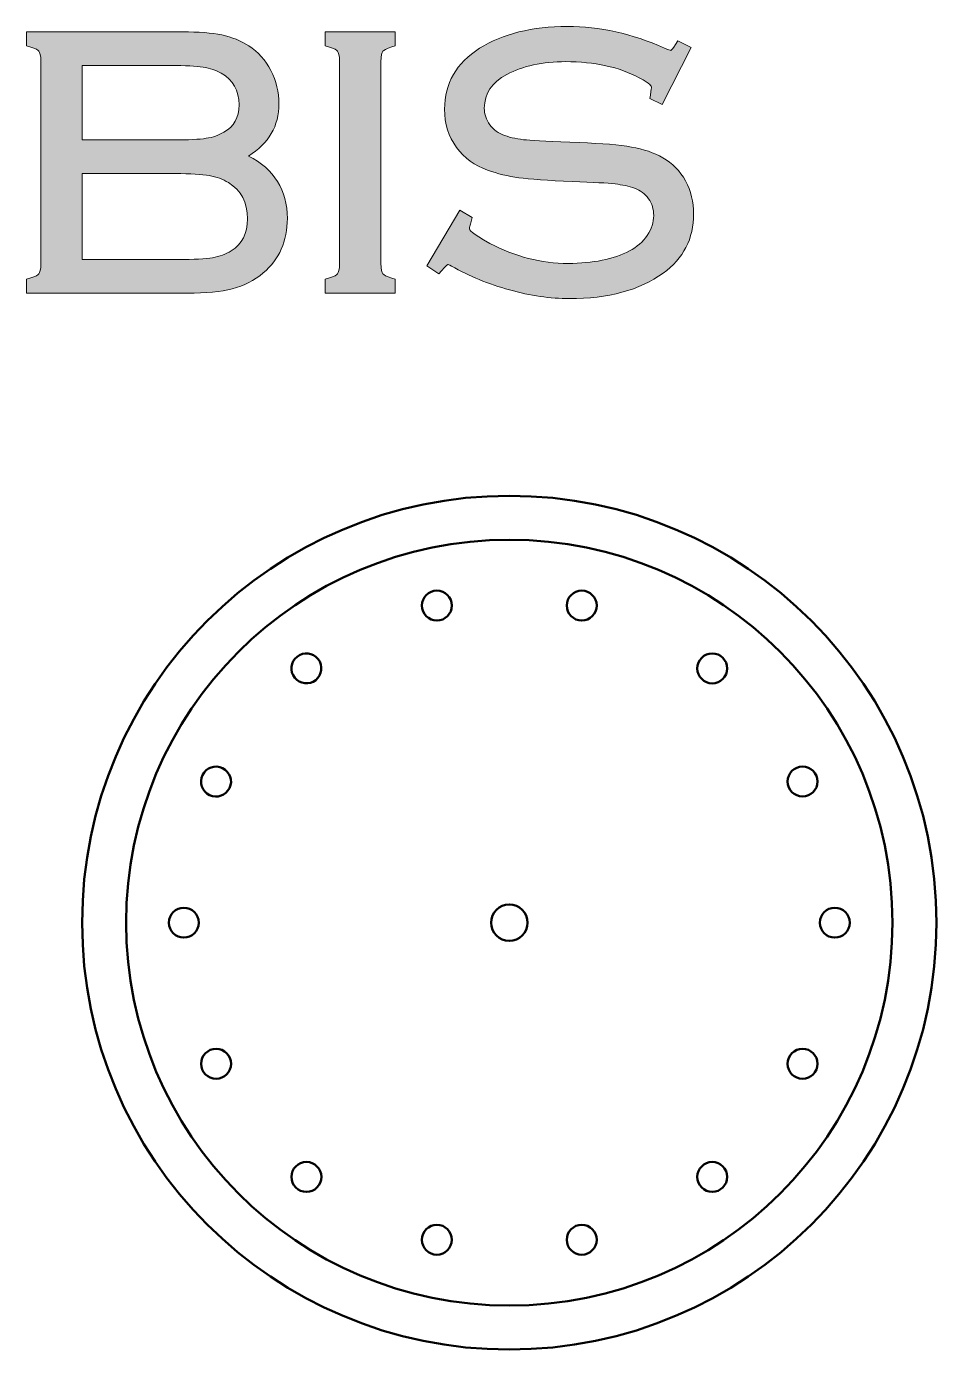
# Model space of a CAD drawing. Header units: inches. Extents: x 1117 to 1992, y -2324 to -585.
# Drawn here: x 1431.3 to 1481.3, y -1071.1 to -998.3 of the extents above; entities that cross this region are included whole.
import ezdxf

# ---------------------------------------------------------------- set-up
doc = ezdxf.new("R2010")
doc.units = ezdxf.units.IN
doc.header["$MEASUREMENT"] = 0
doc.layers.add('Layer 1', color=7, linetype='Continuous')

# ---------------------------------------------------------------- blocks, each defined once
blk = doc.blocks.new('block 184')
at = {"layer": 'Layer 1', "color": 18, "lineweight": 50, "true_color": 0x010101}
for points in [[(1434.312, -1047.633), (1434.312, -1060.611), (1444.833, -1071.133), (1457.812, -1071.133), (1470.79, -1071.133), (1481.312, -1060.611), (1481.312, -1047.633), (1481.312, -1034.654), (1470.79, -1024.133), (1457.812, -1024.133), (1444.833, -1024.133), (1434.312, -1034.654), (1434.312, -1047.633)], [(1458.812, -1047.633), (1458.812, -1048.184), (1458.363, -1048.633), (1457.811, -1048.633), (1457.26, -1048.633), (1456.811, -1048.184), (1456.811, -1047.633), (1456.811, -1047.081), (1457.26, -1046.632), (1457.811, -1046.632), (1458.364, -1046.632), (1458.812, -1047.08), (1458.812, -1047.633)]]:
    blk.add_open_spline(points, degree=3, knots=[0, 0, 0, 0, 1, 1, 1, 2, 2, 2, 3, 3, 3, 4, 4, 4, 4], dxfattribs=at)
at = {"layer": 'Layer 1', "color": 240, "lineweight": 50, "true_color": 0xec2227}
for points in [[(1457.812, -1026.554), (1469.453, -1026.554), (1478.89, -1035.991), (1478.89, -1047.633), (1478.89, -1059.274), (1469.453, -1068.711), (1457.812, -1068.711), (1446.17, -1068.711), (1436.733, -1059.274), (1436.733, -1047.633), (1436.733, -1035.991), (1446.17, -1026.554), (1457.812, -1026.554)], [(1453.828, -1029.354), (1454.282, -1029.354), (1454.651, -1029.723), (1454.651, -1030.177), (1454.651, -1030.632), (1454.282, -1031), (1453.828, -1031), (1453.373, -1031), (1453.005, -1030.632), (1453.005, -1030.177), (1453.005, -1029.723), (1453.373, -1029.354), (1453.828, -1029.354)], [(1461.796, -1029.354), (1462.25, -1029.354), (1462.618, -1029.723), (1462.618, -1030.177), (1462.618, -1030.632), (1462.25, -1031), (1461.796, -1031), (1461.341, -1031), (1460.972, -1030.632), (1460.972, -1030.177), (1460.972, -1029.723), (1461.341, -1029.354), (1461.796, -1029.354)], [(1446.136, -1032.991), (1446.491, -1032.707), (1447.01, -1032.765), (1447.292, -1033.121), (1447.576, -1033.477), (1447.517, -1033.994), (1447.162, -1034.278), (1446.806, -1034.561), (1446.289, -1034.503), (1446.005, -1034.147), (1445.722, -1033.792), (1445.78, -1033.274), (1446.136, -1032.991)], [(1468.975, -1032.812), (1469.429, -1032.812), (1469.798, -1033.18), (1469.798, -1033.635), (1469.798, -1034.089), (1469.429, -1034.458), (1468.975, -1034.458), (1468.521, -1034.458), (1468.152, -1034.089), (1468.152, -1033.635), (1468.152, -1033.18), (1468.521, -1032.812), (1468.975, -1032.812)], [(1440.939, -1039.507), (1441.137, -1039.098), (1441.628, -1038.925), (1442.037, -1039.123), (1442.447, -1039.321), (1442.619, -1039.812), (1442.423, -1040.222), (1442.224, -1040.631), (1441.734, -1040.803), (1441.324, -1040.606), (1440.914, -1040.408), (1440.742, -1039.917), (1440.939, -1039.507)], [(1473.943, -1039.041), (1474.398, -1039.041), (1474.766, -1039.409), (1474.766, -1039.864), (1474.766, -1040.319), (1474.398, -1040.687), (1473.943, -1040.687), (1473.488, -1040.687), (1473.12, -1040.319), (1473.12, -1039.864), (1473.12, -1039.409), (1473.488, -1039.041), (1473.943, -1039.041)], [(1439.907, -1046.809), (1440.362, -1046.809), (1440.73, -1047.178), (1440.73, -1047.633), (1440.73, -1048.087), (1440.362, -1048.456), (1439.907, -1048.456), (1439.453, -1048.456), (1439.084, -1048.087), (1439.084, -1047.633), (1439.084, -1047.178), (1439.453, -1046.809), (1439.907, -1046.809)], [(1475.716, -1046.809), (1476.17, -1046.809), (1476.539, -1047.178), (1476.539, -1047.633), (1476.539, -1048.087), (1476.17, -1048.456), (1475.716, -1048.456), (1475.261, -1048.456), (1474.893, -1048.087), (1474.893, -1047.633), (1474.893, -1047.178), (1475.261, -1046.809), (1475.716, -1046.809)], [(1441.681, -1054.578), (1442.135, -1054.578), (1442.504, -1054.946), (1442.504, -1055.401), (1442.504, -1055.856), (1442.135, -1056.224), (1441.681, -1056.224), (1441.226, -1056.224), (1440.858, -1055.856), (1440.858, -1055.401), (1440.858, -1054.946), (1441.226, -1054.578), (1441.681, -1054.578)], [(1473.943, -1054.578), (1474.398, -1054.578), (1474.766, -1054.946), (1474.766, -1055.401), (1474.766, -1055.855), (1474.398, -1056.224), (1473.943, -1056.224), (1473.489, -1056.224), (1473.12, -1055.855), (1473.12, -1055.401), (1473.12, -1054.946), (1473.489, -1054.578), (1473.943, -1054.578)], [(1446.649, -1060.808), (1447.104, -1060.808), (1447.472, -1061.176), (1447.472, -1061.631), (1447.472, -1062.085), (1447.104, -1062.454), (1446.649, -1062.454), (1446.195, -1062.454), (1445.826, -1062.085), (1445.826, -1061.631), (1445.826, -1061.176), (1446.195, -1060.808), (1446.649, -1060.808)], [(1468.975, -1060.808), (1469.429, -1060.808), (1469.798, -1061.176), (1469.798, -1061.63), (1469.798, -1062.084), (1469.429, -1062.453), (1468.975, -1062.453), (1468.521, -1062.453), (1468.152, -1062.084), (1468.152, -1061.63), (1468.152, -1061.176), (1468.521, -1060.808), (1468.975, -1060.808)], [(1453.827, -1064.265), (1454.282, -1064.265), (1454.65, -1064.633), (1454.65, -1065.088), (1454.65, -1065.542), (1454.282, -1065.911), (1453.827, -1065.911), (1453.373, -1065.911), (1453.004, -1065.542), (1453.004, -1065.088), (1453.004, -1064.633), (1453.373, -1064.265), (1453.827, -1064.265)], [(1461.796, -1064.265), (1462.25, -1064.265), (1462.618, -1064.633), (1462.618, -1065.088), (1462.618, -1065.542), (1462.25, -1065.911), (1461.796, -1065.911), (1461.341, -1065.911), (1460.972, -1065.542), (1460.972, -1065.088), (1460.972, -1064.633), (1461.341, -1064.265), (1461.796, -1064.265)]]:
    blk.add_open_spline(points, degree=3, knots=[0, 0, 0, 0, 1, 1, 1, 2, 2, 2, 3, 3, 3, 4, 4, 4, 4], dxfattribs=at)
blk = doc.blocks.new('block 189')
at = {"layer": 'Layer 1', "true_color": 0x010101}
h = blk.add_hatch(color=18, dxfattribs=at)
h.dxf.hatch_style = 2
edge = h.paths.add_edge_path()
edge.add_spline(control_points=[(1467.504, -1006.801), (1467.201, -1006.245), (1466.78, -1005.813), (1466.254, -1005.519), (1465.777, -1005.25), (1465.197, -1005.053), (1464.532, -1004.933), (1463.885, -1004.815), (1462.919, -1004.735), (1461.665, -1004.693), (1460.18, -1004.635), (1459.199, -1004.586), (1458.751, -1004.545), (1458.319, -1004.506), (1457.913, -1004.422), (1457.545, -1004.297), (1457.203, -1004.181), (1456.938, -1003.989), (1456.737, -1003.711), (1456.535, -1003.434), (1456.437, -1003.131), (1456.437, -1002.786), (1456.437, -1001.993), (1456.843, -1001.388), (1457.679, -1000.936), (1458.556, -1000.47), (1459.643, -1000.234), (1460.91, -1000.234), (1462.497, -1000.234), (1463.859, -1000.532), (1464.96, -1001.123), (1465.593, -1001.454), (1465.631, -1001.621), (1465.631, -1001.621), (1465.631, -1001.664), (1465.624, -1001.78), (1465.574, -1002.074), (1465.574, -1002.074), (1465.542, -1002.257), (1465.542, -1002.257), (1465.542, -1002.257), (1466.228, -1002.601), (1466.228, -1002.601), (1466.228, -1002.601), (1467.819, -999.447), (1467.819, -999.447), (1467.819, -999.447), (1467.074, -999.089), (1467.074, -999.089), (1467.074, -999.089), (1466.956, -999.285), (1466.956, -999.285), (1466.816, -999.522), (1466.729, -999.595), (1466.697, -999.617), (1466.655, -999.603), (1466.556, -999.569), (1466.343, -999.483), (1464.566, -998.695), (1462.771, -998.296), (1461.009, -998.296), (1459.069, -998.296), (1457.443, -998.701), (1456.177, -999.5), (1454.898, -1000.306), (1454.25, -1001.433), (1454.25, -1002.849), (1454.25, -1003.652), (1454.471, -1004.36), (1454.908, -1004.958), (1455.34, -1005.532), (1455.917, -1005.953), (1456.621, -1006.208), (1457.155, -1006.403), (1457.732, -1006.543), (1458.334, -1006.624), (1458.927, -1006.704), (1459.919, -1006.773), (1461.285, -1006.831), (1462.432, -1006.872), (1463.219, -1006.917), (1463.626, -1006.966), (1464.024, -1007.013), (1464.389, -1007.092), (1464.705, -1007.201), (1465.023, -1007.316), (1465.272, -1007.505), (1465.466, -1007.78), (1465.661, -1008.054), (1465.755, -1008.355), (1465.755, -1008.702), (1465.755, -1009.084), (1465.639, -1009.442), (1465.401, -1009.795), (1465.16, -1010.152), (1464.834, -1010.439), (1464.426, -1010.649), (1463.541, -1011.108), (1462.408, -1011.341), (1461.057, -1011.341), (1459.576, -1011.341), (1458.126, -1010.971), (1456.748, -1010.242), (1455.701, -1009.688), (1455.621, -1009.462), (1455.617, -1009.446), (1455.617, -1009.413), (1455.623, -1009.338), (1455.671, -1009.182), (1455.671, -1009.182), (1455.766, -1008.804), (1455.766, -1008.804), (1455.766, -1008.804), (1455.092, -1008.411), (1455.092, -1008.411), (1455.092, -1008.411), (1453.268, -1011.47), (1453.268, -1011.47), (1453.268, -1011.47), (1453.938, -1011.908), (1453.938, -1011.908), (1453.938, -1011.908), (1454.081, -1011.741), (1454.081, -1011.741), (1454.338, -1011.44), (1454.446, -1011.398), (1454.441, -1011.394), (1454.451, -1011.396), (1454.501, -1011.41), (1454.623, -1011.486), (1455.603, -1012.039), (1456.679, -1012.48), (1457.822, -1012.799), (1458.967, -1013.117), (1460.077, -1013.279), (1461.119, -1013.279), (1463.246, -1013.279), (1464.98, -1012.809), (1466.275, -1011.88), (1467.388, -1011.074), (1467.952, -1009.975), (1467.952, -1008.615), (1467.956, -1007.962), (1467.804, -1007.352), (1467.504, -1006.801)], knot_values=[0, 0, 0, 0, 1, 1, 1, 2, 2, 2, 3, 3, 3, 4, 4, 4, 5, 5, 5, 6, 6, 6, 7, 7, 7, 8, 8, 8, 9, 9, 9, 10, 10, 10, 11, 11, 11, 12, 12, 12, 13, 13, 13, 14, 14, 14, 15, 15, 15, 16, 16, 16, 17, 17, 17, 18, 18, 18, 19, 19, 19, 20, 20, 20, 21, 21, 21, 22, 22, 22, 23, 23, 23, 24, 24, 24, 25, 25, 25, 26, 26, 26, 27, 27, 27, 28, 28, 28, 29, 29, 29, 30, 30, 30, 31, 31, 31, 32, 32, 32, 33, 33, 33, 34, 34, 34, 35, 35, 35, 36, 36, 36, 37, 37, 37, 38, 38, 38, 39, 39, 39, 40, 40, 40, 41, 41, 41, 42, 42, 42, 43, 43, 43, 44, 44, 44, 45, 45, 45, 46, 46, 46, 47, 47, 47, 48, 48, 48, 48], degree=3, periodic=1)
h = blk.add_hatch(color=18, dxfattribs=at)
h.dxf.hatch_style = 2
edge = h.paths.add_edge_path()
edge.add_spline(control_points=[(1443.462, -1005.428), (1444.577, -1004.735), (1445.142, -1003.768), (1445.142, -1002.55), (1445.142, -1001.91), (1444.993, -1001.295), (1444.699, -1000.724), (1444.403, -1000.15), (1443.991, -999.692), (1443.481, -999.366), (1443.06, -999.085), (1442.559, -998.883), (1441.992, -998.765), (1441.441, -998.65), (1440.714, -998.593), (1439.833, -998.593), (1439.833, -998.593), (1431.252, -998.593), (1431.252, -998.593), (1431.252, -998.593), (1431.252, -999.37), (1431.252, -999.37), (1431.252, -999.37), (1431.438, -999.419), (1431.438, -999.419), (1431.775, -999.508), (1431.894, -999.611), (1431.935, -999.664), (1431.976, -999.718), (1432.045, -999.865), (1432.045, -1000.244), (1432.045, -1000.244), (1432.045, -1011.328), (1432.045, -1011.328), (1432.045, -1011.699), (1431.976, -1011.849), (1431.934, -1011.905), (1431.893, -1011.96), (1431.774, -1012.065), (1431.438, -1012.154), (1431.438, -1012.154), (1431.253, -1012.202), (1431.253, -1012.202), (1431.253, -1012.202), (1431.253, -1012.98), (1431.253, -1012.98), (1431.253, -1012.98), (1440.095, -1012.98), (1440.095, -1012.98), (1441.121, -1012.98), (1441.955, -1012.898), (1442.575, -1012.736), (1443.212, -1012.571), (1443.783, -1012.278), (1444.273, -1011.867), (1445.154, -1011.118), (1445.602, -1010.107), (1445.602, -1008.862), (1445.601, -1007.305), (1444.882, -1006.152), (1443.462, -1005.428)], knot_values=[0, 0, 0, 0, 1, 1, 1, 2, 2, 2, 3, 3, 3, 4, 4, 4, 5, 5, 5, 6, 6, 6, 7, 7, 7, 8, 8, 8, 9, 9, 9, 10, 10, 10, 11, 11, 11, 12, 12, 12, 13, 13, 13, 14, 14, 14, 15, 15, 15, 16, 16, 16, 17, 17, 17, 18, 18, 18, 19, 19, 19, 20, 20, 20, 20], degree=3, periodic=1)
edge = h.paths.add_edge_path()
edge.add_spline(control_points=[(1434.318, -1006.395), (1434.318, -1006.395), (1439.436, -1006.395), (1439.436, -1006.395), (1440.269, -1006.395), (1440.899, -1006.432), (1441.31, -1006.504), (1441.7, -1006.572), (1442.052, -1006.702), (1442.358, -1006.893), (1443.061, -1007.319), (1443.403, -1007.972), (1443.403, -1008.886), (1443.403, -1009.694), (1443.112, -1010.27), (1442.516, -1010.645), (1442.214, -1010.833), (1441.869, -1010.961), (1441.49, -1011.026), (1441.094, -1011.093), (1440.457, -1011.128), (1439.598, -1011.128), (1439.598, -1011.128), (1434.319, -1011.128), (1434.319, -1011.128), (1434.319, -1011.128), (1434.318, -1006.395), (1434.318, -1006.395), (1434.318, -1006.395), (1434.318, -1006.395), (1434.318, -1006.395)], knot_values=[0, 0, 0, 0, 1, 1, 1, 2, 2, 2, 3, 3, 3, 4, 4, 4, 5, 5, 5, 6, 6, 6, 7, 7, 7, 8, 8, 8, 9, 9, 9, 10, 10, 10, 10], degree=3, periodic=1)
edge = h.paths.add_edge_path()
edge.add_spline(control_points=[(1441.139, -1004.454), (1440.761, -1004.514), (1440.155, -1004.544), (1439.337, -1004.544), (1439.337, -1004.544), (1434.318, -1004.544), (1434.318, -1004.544), (1434.318, -1004.544), (1434.318, -1000.444), (1434.318, -1000.444), (1434.318, -1000.444), (1439.188, -1000.444), (1439.188, -1000.444), (1439.982, -1000.444), (1440.58, -1000.474), (1440.967, -1000.534), (1441.336, -1000.591), (1441.672, -1000.704), (1441.966, -1000.869), (1442.623, -1001.247), (1442.943, -1001.817), (1442.943, -1002.611), (1442.943, -1003.313), (1442.673, -1003.806), (1442.112, -1004.118), (1441.827, -1004.284), (1441.5, -1004.397), (1441.139, -1004.454)], knot_values=[0, 0, 0, 0, 1, 1, 1, 2, 2, 2, 3, 3, 3, 4, 4, 4, 5, 5, 5, 6, 6, 6, 7, 7, 7, 8, 8, 8, 9, 9, 9, 9], degree=3, periodic=1)
h = blk.add_hatch(color=18, dxfattribs=at)
h.dxf.hatch_style = 2
edge = h.paths.add_edge_path()
edge.add_spline(control_points=[(1447.68, -999.37), (1447.68, -999.37), (1447.866, -999.419), (1447.866, -999.419), (1448.203, -999.508), (1448.323, -999.611), (1448.363, -999.664), (1448.404, -999.718), (1448.473, -999.865), (1448.473, -1000.244), (1448.473, -1000.244), (1448.473, -1011.328), (1448.473, -1011.328), (1448.473, -1011.699), (1448.403, -1011.849), (1448.362, -1011.905), (1448.322, -1011.96), (1448.203, -1012.065), (1447.867, -1012.154), (1447.867, -1012.154), (1447.681, -1012.202), (1447.681, -1012.202), (1447.681, -1012.202), (1447.681, -1012.98), (1447.681, -1012.98), (1447.681, -1012.98), (1451.541, -1012.98), (1451.541, -1012.98), (1451.541, -1012.98), (1451.541, -1012.202), (1451.541, -1012.202), (1451.541, -1012.202), (1451.355, -1012.153), (1451.355, -1012.153), (1451.019, -1012.065), (1450.9, -1011.96), (1450.859, -1011.905), (1450.818, -1011.849), (1450.748, -1011.699), (1450.748, -1011.328), (1450.748, -1011.328), (1450.748, -1000.244), (1450.748, -1000.244), (1450.748, -999.865), (1450.816, -999.718), (1450.857, -999.664), (1450.898, -999.611), (1451.017, -999.509), (1451.355, -999.42), (1451.355, -999.42), (1451.541, -999.371), (1451.541, -999.371), (1451.541, -999.371), (1451.541, -998.593), (1451.541, -998.593), (1451.541, -998.593), (1447.681, -998.593), (1447.681, -998.593), (1447.681, -998.593), (1447.681, -999.37), (1447.681, -999.37), (1447.681, -999.37), (1447.68, -999.37), (1447.68, -999.37)], knot_values=[0, 0, 0, 0, 1, 1, 1, 2, 2, 2, 3, 3, 3, 4, 4, 4, 5, 5, 5, 6, 6, 6, 7, 7, 7, 8, 8, 8, 9, 9, 9, 10, 10, 10, 11, 11, 11, 12, 12, 12, 13, 13, 13, 14, 14, 14, 15, 15, 15, 16, 16, 16, 17, 17, 17, 18, 18, 18, 19, 19, 19, 20, 20, 20, 21, 21, 21, 21], degree=3, periodic=1)
at = {"layer": 'Layer 1', "lineweight": 0}
for points, knots in [([(1467.504, -1006.801), (1467.201, -1006.245), (1466.78, -1005.813), (1466.254, -1005.519), (1465.777, -1005.25), (1465.197, -1005.053), (1464.532, -1004.933), (1463.885, -1004.815), (1462.919, -1004.735), (1461.665, -1004.693), (1460.18, -1004.635), (1459.199, -1004.586), (1458.751, -1004.545), (1458.319, -1004.506), (1457.913, -1004.422), (1457.545, -1004.297), (1457.203, -1004.181), (1456.938, -1003.989), (1456.737, -1003.711), (1456.535, -1003.434), (1456.437, -1003.131), (1456.437, -1002.786), (1456.437, -1001.993), (1456.843, -1001.388), (1457.679, -1000.936), (1458.556, -1000.47), (1459.643, -1000.234), (1460.91, -1000.234), (1462.497, -1000.234), (1463.859, -1000.532), (1464.96, -1001.123), (1465.593, -1001.454), (1465.631, -1001.621), (1465.631, -1001.621), (1465.631, -1001.664), (1465.624, -1001.78), (1465.574, -1002.074), (1465.574, -1002.074), (1465.542, -1002.257), (1465.542, -1002.257), (1465.542, -1002.257), (1466.228, -1002.601), (1466.228, -1002.601), (1466.228, -1002.601), (1467.819, -999.447), (1467.819, -999.447), (1467.819, -999.447), (1467.074, -999.089), (1467.074, -999.089), (1467.074, -999.089), (1466.956, -999.285), (1466.956, -999.285), (1466.816, -999.522), (1466.729, -999.595), (1466.697, -999.617), (1466.655, -999.603), (1466.556, -999.569), (1466.343, -999.483), (1464.566, -998.695), (1462.771, -998.296), (1461.009, -998.296), (1459.069, -998.296), (1457.443, -998.701), (1456.177, -999.5), (1454.898, -1000.306), (1454.25, -1001.433), (1454.25, -1002.849), (1454.25, -1003.652), (1454.471, -1004.36), (1454.908, -1004.958), (1455.34, -1005.532), (1455.917, -1005.953), (1456.621, -1006.208), (1457.155, -1006.403), (1457.732, -1006.543), (1458.334, -1006.624), (1458.927, -1006.704), (1459.919, -1006.773), (1461.285, -1006.831), (1462.432, -1006.872), (1463.219, -1006.917), (1463.626, -1006.966), (1464.024, -1007.013), (1464.389, -1007.092), (1464.705, -1007.201), (1465.023, -1007.316), (1465.272, -1007.505), (1465.466, -1007.78), (1465.661, -1008.054), (1465.755, -1008.355), (1465.755, -1008.702), (1465.755, -1009.084), (1465.639, -1009.442), (1465.401, -1009.795), (1465.16, -1010.152), (1464.834, -1010.439), (1464.426, -1010.649), (1463.541, -1011.108), (1462.408, -1011.341), (1461.057, -1011.341), (1459.576, -1011.341), (1458.126, -1010.971), (1456.748, -1010.242), (1455.701, -1009.688), (1455.621, -1009.462), (1455.617, -1009.446), (1455.617, -1009.413), (1455.623, -1009.338), (1455.671, -1009.182), (1455.671, -1009.182), (1455.766, -1008.804), (1455.766, -1008.804), (1455.766, -1008.804), (1455.092, -1008.411), (1455.092, -1008.411), (1455.092, -1008.411), (1453.268, -1011.47), (1453.268, -1011.47), (1453.268, -1011.47), (1453.938, -1011.908), (1453.938, -1011.908), (1453.938, -1011.908), (1454.081, -1011.741), (1454.081, -1011.741), (1454.338, -1011.44), (1454.446, -1011.398), (1454.441, -1011.394), (1454.451, -1011.396), (1454.501, -1011.41), (1454.623, -1011.486), (1455.603, -1012.039), (1456.679, -1012.48), (1457.822, -1012.799), (1458.967, -1013.117), (1460.077, -1013.279), (1461.119, -1013.279), (1463.246, -1013.279), (1464.98, -1012.809), (1466.275, -1011.88), (1467.388, -1011.074), (1467.952, -1009.975), (1467.952, -1008.615), (1467.956, -1007.962), (1467.804, -1007.352), (1467.504, -1006.801)], [0, 0, 0, 0, 1, 1, 1, 2, 2, 2, 3, 3, 3, 4, 4, 4, 5, 5, 5, 6, 6, 6, 7, 7, 7, 8, 8, 8, 9, 9, 9, 10, 10, 10, 11, 11, 11, 12, 12, 12, 13, 13, 13, 14, 14, 14, 15, 15, 15, 16, 16, 16, 17, 17, 17, 18, 18, 18, 19, 19, 19, 20, 20, 20, 21, 21, 21, 22, 22, 22, 23, 23, 23, 24, 24, 24, 25, 25, 25, 26, 26, 26, 27, 27, 27, 28, 28, 28, 29, 29, 29, 30, 30, 30, 31, 31, 31, 32, 32, 32, 33, 33, 33, 34, 34, 34, 35, 35, 35, 36, 36, 36, 37, 37, 37, 38, 38, 38, 39, 39, 39, 40, 40, 40, 41, 41, 41, 42, 42, 42, 43, 43, 43, 44, 44, 44, 45, 45, 45, 46, 46, 46, 47, 47, 47, 48, 48, 48, 48]), ([(1443.462, -1005.428), (1444.577, -1004.735), (1445.142, -1003.768), (1445.142, -1002.55), (1445.142, -1001.91), (1444.993, -1001.295), (1444.699, -1000.724), (1444.403, -1000.15), (1443.991, -999.692), (1443.481, -999.366), (1443.06, -999.085), (1442.559, -998.883), (1441.992, -998.765), (1441.441, -998.65), (1440.714, -998.593), (1439.833, -998.593), (1439.833, -998.593), (1431.252, -998.593), (1431.252, -998.593), (1431.252, -998.593), (1431.252, -999.37), (1431.252, -999.37), (1431.252, -999.37), (1431.438, -999.419), (1431.438, -999.419), (1431.775, -999.508), (1431.894, -999.611), (1431.935, -999.664), (1431.976, -999.718), (1432.045, -999.865), (1432.045, -1000.244), (1432.045, -1000.244), (1432.045, -1011.328), (1432.045, -1011.328), (1432.045, -1011.699), (1431.976, -1011.849), (1431.934, -1011.905), (1431.893, -1011.96), (1431.774, -1012.065), (1431.438, -1012.154), (1431.438, -1012.154), (1431.253, -1012.202), (1431.253, -1012.202), (1431.253, -1012.202), (1431.253, -1012.98), (1431.253, -1012.98), (1431.253, -1012.98), (1440.095, -1012.98), (1440.095, -1012.98), (1441.121, -1012.98), (1441.955, -1012.898), (1442.575, -1012.736), (1443.212, -1012.571), (1443.783, -1012.278), (1444.273, -1011.867), (1445.154, -1011.118), (1445.602, -1010.107), (1445.602, -1008.862), (1445.601, -1007.305), (1444.882, -1006.152), (1443.462, -1005.428)], [0, 0, 0, 0, 1, 1, 1, 2, 2, 2, 3, 3, 3, 4, 4, 4, 5, 5, 5, 6, 6, 6, 7, 7, 7, 8, 8, 8, 9, 9, 9, 10, 10, 10, 11, 11, 11, 12, 12, 12, 13, 13, 13, 14, 14, 14, 15, 15, 15, 16, 16, 16, 17, 17, 17, 18, 18, 18, 19, 19, 19, 20, 20, 20, 20]), ([(1447.68, -999.37), (1447.68, -999.37), (1447.866, -999.419), (1447.866, -999.419), (1448.203, -999.508), (1448.323, -999.611), (1448.363, -999.664), (1448.404, -999.718), (1448.473, -999.865), (1448.473, -1000.244), (1448.473, -1000.244), (1448.473, -1011.328), (1448.473, -1011.328), (1448.473, -1011.699), (1448.403, -1011.849), (1448.362, -1011.905), (1448.322, -1011.96), (1448.203, -1012.065), (1447.867, -1012.154), (1447.867, -1012.154), (1447.681, -1012.202), (1447.681, -1012.202), (1447.681, -1012.202), (1447.681, -1012.98), (1447.681, -1012.98), (1447.681, -1012.98), (1451.541, -1012.98), (1451.541, -1012.98), (1451.541, -1012.98), (1451.541, -1012.202), (1451.541, -1012.202), (1451.541, -1012.202), (1451.355, -1012.153), (1451.355, -1012.153), (1451.019, -1012.065), (1450.9, -1011.96), (1450.859, -1011.905), (1450.818, -1011.849), (1450.748, -1011.699), (1450.748, -1011.328), (1450.748, -1011.328), (1450.748, -1000.244), (1450.748, -1000.244), (1450.748, -999.865), (1450.816, -999.718), (1450.857, -999.664), (1450.898, -999.611), (1451.017, -999.509), (1451.355, -999.42), (1451.355, -999.42), (1451.541, -999.371), (1451.541, -999.371), (1451.541, -999.371), (1451.541, -998.593), (1451.541, -998.593), (1451.541, -998.593), (1447.681, -998.593), (1447.681, -998.593), (1447.681, -998.593), (1447.681, -999.37), (1447.681, -999.37), (1447.681, -999.37), (1447.68, -999.37), (1447.68, -999.37)], [0, 0, 0, 0, 1, 1, 1, 2, 2, 2, 3, 3, 3, 4, 4, 4, 5, 5, 5, 6, 6, 6, 7, 7, 7, 8, 8, 8, 9, 9, 9, 10, 10, 10, 11, 11, 11, 12, 12, 12, 13, 13, 13, 14, 14, 14, 15, 15, 15, 16, 16, 16, 17, 17, 17, 18, 18, 18, 19, 19, 19, 20, 20, 20, 21, 21, 21, 21]), ([(1441.139, -1004.454), (1440.761, -1004.514), (1440.155, -1004.544), (1439.337, -1004.544), (1439.337, -1004.544), (1434.318, -1004.544), (1434.318, -1004.544), (1434.318, -1004.544), (1434.318, -1000.444), (1434.318, -1000.444), (1434.318, -1000.444), (1439.188, -1000.444), (1439.188, -1000.444), (1439.982, -1000.444), (1440.58, -1000.474), (1440.967, -1000.534), (1441.336, -1000.591), (1441.672, -1000.704), (1441.966, -1000.869), (1442.623, -1001.247), (1442.943, -1001.817), (1442.943, -1002.611), (1442.943, -1003.313), (1442.673, -1003.806), (1442.112, -1004.118), (1441.827, -1004.284), (1441.5, -1004.397), (1441.139, -1004.454)], [0, 0, 0, 0, 1, 1, 1, 2, 2, 2, 3, 3, 3, 4, 4, 4, 5, 5, 5, 6, 6, 6, 7, 7, 7, 8, 8, 8, 9, 9, 9, 9]), ([(1434.318, -1006.395), (1434.318, -1006.395), (1439.436, -1006.395), (1439.436, -1006.395), (1440.269, -1006.395), (1440.899, -1006.432), (1441.31, -1006.504), (1441.7, -1006.572), (1442.052, -1006.702), (1442.358, -1006.893), (1443.061, -1007.319), (1443.403, -1007.972), (1443.403, -1008.886), (1443.403, -1009.694), (1443.112, -1010.27), (1442.516, -1010.645), (1442.214, -1010.833), (1441.869, -1010.961), (1441.49, -1011.026), (1441.094, -1011.093), (1440.457, -1011.128), (1439.598, -1011.128), (1439.598, -1011.128), (1434.319, -1011.128), (1434.319, -1011.128), (1434.319, -1011.128), (1434.318, -1006.395), (1434.318, -1006.395), (1434.318, -1006.395), (1434.318, -1006.395), (1434.318, -1006.395)], [0, 0, 0, 0, 1, 1, 1, 2, 2, 2, 3, 3, 3, 4, 4, 4, 5, 5, 5, 6, 6, 6, 7, 7, 7, 8, 8, 8, 9, 9, 9, 10, 10, 10, 10])]:
    blk.add_open_spline(points, degree=3, knots=knots, dxfattribs=at)
blk = doc.blocks.new('block 188')
at = {"layer": 'Layer 1'}
blk.add_blockref('block 189', (0, 0), dxfattribs=at)

msp = doc.modelspace()

# ---------------------------------------------------------------- block references
at = {"layer": 'Layer 1'}
for name in ['block 188', 'block 184']:
    msp.add_blockref(name, (0, 0), dxfattribs=at)

doc.saveas('drawing.dxf')
